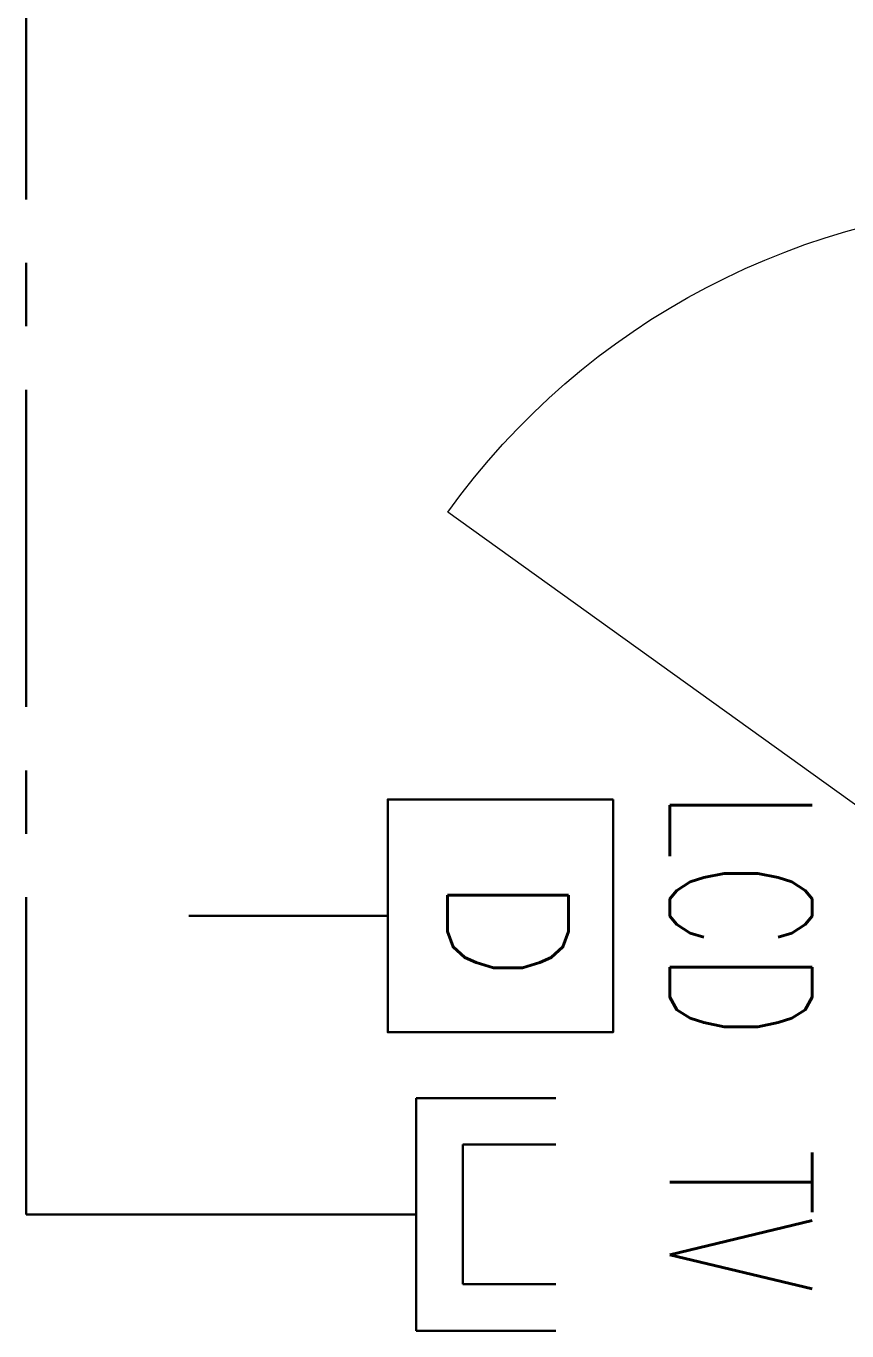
# Model space of a CAD drawing. Extents: x -2365 to 41970, y -230 to 8114.
# Drawn here: x 3629.2 to 3750.4, y 571.6 to 764.4 of the extents above; entities that cross this region are included whole.
import ezdxf

# ---------------------------------------------------------------- set-up
doc = ezdxf.new("R2010")
doc.units = 0
doc.header["$LTSCALE"] = 25
doc.linetypes.add('CENTER', pattern=[2, 1.25, -0.25, 0.25, -0.25])
doc.layers.get('0').update_dxf_attribs({"color": 9, "lineweight": 9})
for name, color, linetype, lineweight in [('04', 9, 'Continuous', 9), ('E-DATA LCD EKRAN', 7, 'Continuous', 30), ('E-DATA PRİZİ (RJ45)', 7, 'Continuous', 30), ('E-KABLO', 7, 'Continuous', 30), ('E-YAZI', 7, 'Continuous', 30)]:
    doc.layers.add(name, color=color, linetype=linetype, lineweight=lineweight)
doc.styles.add('E-YAZI', font='txttw.shx')

# ---------------------------------------------------------------- blocks, each defined once
blk = doc.blocks.new('p-araba-polo')
blk.add_line((1.2434, -0.7769), (1.8845, -1.6687))
blk.add_arc((1.2434, -0.7769), 1.0984, 305.7081, 359.024)
blk = doc.blocks.new('E-LCD+TV')
at = {"layer": 'E-DATA PRİZİ (RJ45)', "color": 1}
for p, q in [((38.46, 77.49), (38.46, 48)), ((48.29, 77.49), (48.29, 57.83)), ((77.78, 77.49), (77.78, 57.83)), ((87.61, 77.49), (87.61, 48)), ((48.29, 57.83), (77.78, 57.83)), ((38.46, 48), (87.61, 48)), ((63.03, 48), (63.03, 0)), ((0, 0), (0, 41.99))]:
    blk.add_line(p, q, dxfattribs=at)
blk.add_lwpolyline([(-24.58, 89.56), (24.58, 89.56), (24.58, 41.99), (-24.58, 41.99)], close=True, dxfattribs=at)
at = {"layer": 'E-DATA PRİZİ (RJ45)', "color": 1, "style": 'E-YAZI'}
blk.add_text('D', height=25.6, dxfattribs=at).set_placement((-8.79, 54.59))
at = {"layer": 'E-YAZI', "color": 1, "style": 'E-YAZI', "width": 0.7}
for s, p in [('LCD', (-26.97, 101.57)), ('TV', (49.03, 101.57))]:
    blk.add_text(s, height=30, dxfattribs=at).set_placement(p)

msp = doc.modelspace()

# ---------------------------------------------------------------- linework, layer by layer
at = {"layer": 'E-KABLO', "color": 6, "linetype": 'CENTER', "ltscale": 1.5}
for p, q in [((3629.16, 588.79), (3629.16, 796.65)), ((3653.19, 588.79), (3629.16, 588.79))]:
    msp.add_line(p, q, dxfattribs=at)

# ---------------------------------------------------------------- block references
at = {"layer": '04', "xscale": -100, "yscale": 100, "zscale": 100, "rotation": 270}
msp.add_blockref('p-araba-polo', (3858.34, 504.14), dxfattribs=at)
at = {"layer": 'E-DATA LCD EKRAN', "color": 1, "xscale": 0.7, "yscale": 0.7, "zscale": 0.7, "rotation": 270}
msp.add_blockref('E-LCD+TV', (3653.19, 632.92), dxfattribs=at)

doc.saveas('drawing.dxf')
